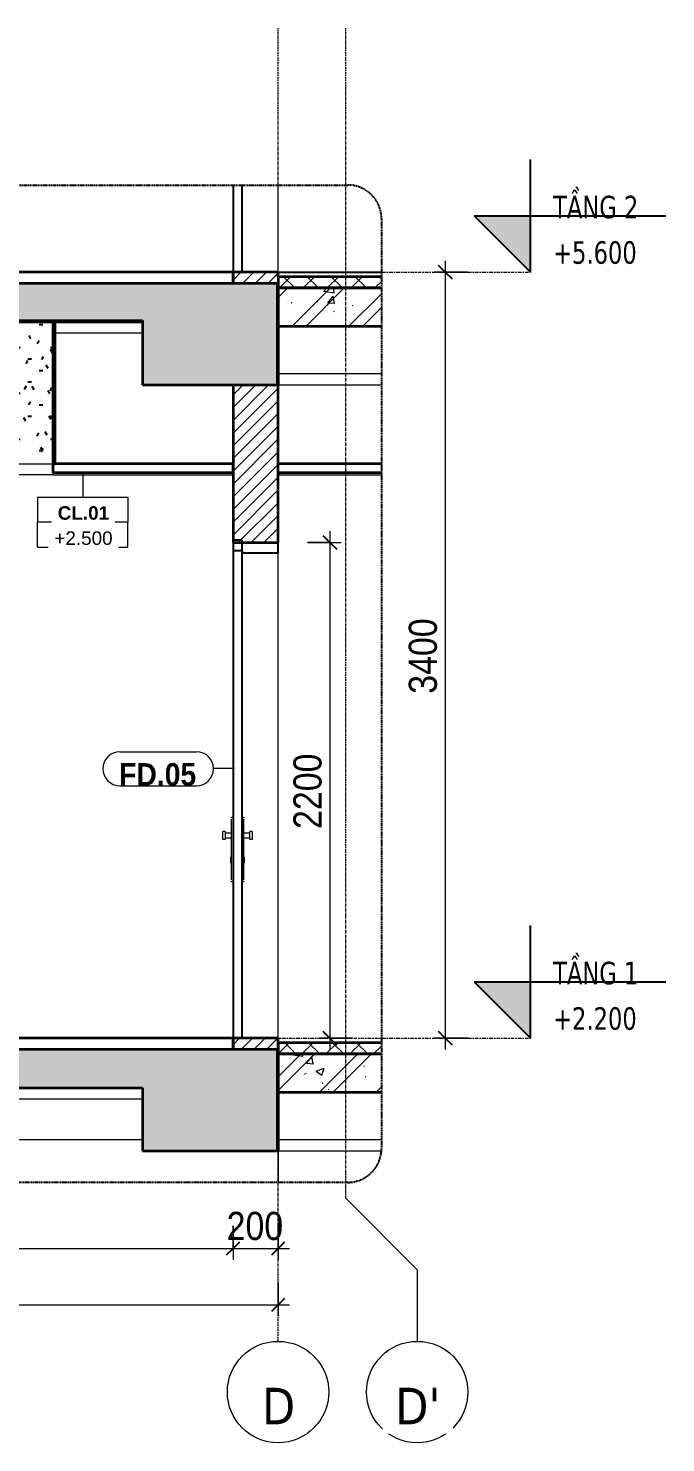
# Model space of a CAD drawing. Header units: millimetres. Extents: x 81424 to 264319, y 405 to 78637.
# Drawn here: x 105900 to 108729, y 405 to 6683 of the extents above; entities that cross this region are included whole.
import ezdxf

# ---------------------------------------------------------------- set-up
doc = ezdxf.new("R2010")
doc.units = ezdxf.units.MM
for name, pattern in [('Centre', [31.75, 6.35, -4.7625, 15.875, -4.7625]), ('Grid Line', [22.225, 12.7, -3.175, 3.175, -3.175]), ('Hidden', [7.14375, 4.7625, -2.38125]), ('IMPORT-CENTER _2_', [40.64, 25.4, -5.08, 5.08, -5.08])]:
    doc.linetypes.add(name, pattern=pattern)
for name, color, linetype, lineweight in [('0-5', 90, 'Continuous', 5), ('A-ANNO-DIMS', 211, 'Continuous', 9), ('A-ANNO-DIMS-50', 211, 'Continuous', 9), ('A-CLNG', 13, 'Continuous', 18), ('A-CLNG-1', 250, 'Continuous', 35), ('A-CLNG-2', 7, 'Continuous', 18), ('A-CLNG-FNSH-1', 7, 'Continuous', 18), ('A-CLNG-IDEN', 151, 'Continuous', 9), ('A-CLNG-PATT-1', 7, 'Continuous', 18), ('A-CLNG-PATT-2', 31, 'Continuous', 25), ('A-CLNG-PATT-3', 13, 'Continuous', 18), ('A-DETL-GENF', 92, 'Continuous', 18), ('A-DETL-GENF-4', 92, 'Hidden', 25), ('A-DETL-GENF-5', 9, 'Continuous', 18), ('A-DETL-MEDM', 33, 'Continuous', 35), ('A-DOOR', 31, 'Continuous', 18), ('A-DOOR-4', 31, 'Continuous', 25), ('A-DOOR-FRAM', 31, 'Continuous', 25), ('A-DOOR-FRAM-1', 31, 'Continuous', 18), ('A-DOOR-IDEN', 31, 'Continuous', 9), ('A-FLOR-2', 7, 'Continuous', 18), ('A-FLOR-FNSH-1', 250, 'Continuous', 35), ('A-FLOR-LEVL', 51, 'Continuous', 9), ('A-FLOR-LEVL-1', 51, 'Continuous', 25), ('A-FLOR-LEVL-2', 51, 'Centre', 9), ('A-FLOR-PATT-1', 253, 'Continuous', 18), ('A-FLOR-PATT-2', 8, 'Continuous', 18), ('A-WALL-2', 250, 'Continuous', 35), ('A-WALL-PATT-2', 111, 'Continuous', 18), ('G-IMPT', 8, 'Continuous', 18), ('G-IMPT-3', 8, 'IMPORT-CENTER _2_', 18), ('M-EQPM', 50, 'Continuous', 18), ('M-EQPM-2', 50, 'Continuous', 25), ('S-BEAM-1', 71, 'Continuous', 5), ('S-BEAM-2', 7, 'Continuous', 18), ('S-BEAM-3', 90, 'Continuous', 50), ('S-COLS-5', 7, 'Continuous', 18), ('S-GRID', 1, 'Continuous', 9), ('S-GRID-1', 1, 'Grid Line', 9), ('S-GRID-IDEN', 1, 'Continuous', 9)]:
    doc.layers.add(name, color=color, linetype=linetype, lineweight=lineweight)
doc.styles.add('Arial_2', font='arial.ttf', dxfattribs={"height": 60})
doc.styles.add('Arial_B_1', font='arialbd.ttf', dxfattribs={"width": 0.9, "height": 100})
doc.styles.add('Arial_B_3', font='arialbd.ttf', dxfattribs={"height": 60})
doc.styles.add('Tahoma_B', font='tahomabd.ttf', dxfattribs={"height": 162.5})
doc.styles.add('Tahoma_B_1', font='tahomabd.ttf', dxfattribs={"width": 0.85, "height": 100})
doc.styles.add('UTM Avo', font='', dxfattribs={"width": 0.9, "height": 125})
doc.styles.get('UTM Avo').set_extended_font_data('UTM Avo')
doc.dimstyles.new('1_Dim_chi_tiet_2_5', dxfattribs={"dimscale": 304.8, "dimtxt": 124.912619, "dimasz": 0.19685, "dimexe": 0.164042, "dimexo": 0.0625, "dimgap": 0.016404, "dimtad": 1, "dimdec": 0, "dimrnd": 5, "dimzin": 0, "dimdsep": 46, "dimtxsty": 'UTM Avo', "dimblk1": 'OBLIQUE', "dimblk2": 'OBLIQUE', "dimsah": 1, "dimcen": 0.09, "dimdle": 0.164042, "dimazin": 0, "dimtfac": 1, "dimtdec": 4, "dimtix": 1, "dimtmove": 0, "dimatfit": 3, "dimfxl": 0.328084, "dimfxlon": 1, "dimtvp": 1, "dimtolj": 1, "dimtzin": 0, "dimarcsym": 2})
pattern_1 = [(50, (28326.24, 15375), (364.368, -31.878), [38.1, -419.1]), (355, (28326.24, 15375), (-70.486, 382.113), [30.48, -335.28]), (100.451, (28356.6, 15372.34), (293.885, 350.233), [32.38, -356.18]), (46.184, (28326.24, 15476.6), (542.158, -84.086), [57.15, -628.65]), (96.636, (28371.4, 15469.6), (474.805, 494.855), [48.57, -534.27]), (351.184, (28326.24, 15476.6), (474.81, 494.85), [45.72, -502.92]), (21, (28377.04, 15451.2), (303.2285, -204.5305), [38.1, -419.1]), (326, (28377.04, 15451.2), (123.604, 368.376), [30.48, -335.28]), (71.451, (28402.3, 15434.16), (426.834, 163.843), [32.38, -356.18]), (37.5, (28326.24, 15375), (6.1766, 169.1102), [3.353, -327.863, 3.353, -337.007, -336.55]), (37.5, (28326.24, 15375), (6.1766, 169.1102), [-671.576, 3.353, -333.197]), (7.5, (28326.24, 15375), (133.6389, 200.3615), [3.353, -190.703, 3.353, -320.243, -128.27]), (7.5, (28326.24, 15375), (133.6389, 200.3615), [-517.652, 3.353, -124.917]), (327.5, (28212.96, 15375), (271.1818, -11.4584), [3.353, -123.647, 3.353, -392.887, -525.78]), (327.5, (28212.96, 15375), (271.1818, -11.4584), [-523.24, 3.353, -522.427]), (317.5, (28162.16, 15375), (296.2585, 50.853), [3.353, -161.747, 3.353, -259.791, -373.38]), (317.5, (28162.16, 15375), (296.2585, 50.853), [-428.244, 3.353, -370.027]), (45, (28326.24, 15375), (-125.7236, 125.7236), []), (45, (28326.24, 15565.5), (-125.7236, 125.7236), [])]
pattern_2 = [(0, (28326.24, 15375), (406.4, 101.6), [16.764, -288.036, 16.764, -288.036, -1625.6]), (0, (28326.24, 15375), (406.4, 101.6), [-609.6, 16.764, -592.836, 16.764, -288.036, -711.2]), (0, (28326.24, 15375), (406.4, 101.6), [-1524, 16.764, -186.436, 16.764, -491.236]), (120, (28478.64, 15425.8), (-291.1882, 301.1527), [16.764, -288.036, 16.764, -288.036, -1625.6]), (120, (28478.64, 15425.8), (-291.1882, 301.1527), [-609.6, 16.764, -592.836, 16.764, -288.036, -711.2]), (120, (28478.64, 15425.8), (-291.1882, 301.1527), [-1524, 16.764, -186.436, 16.764, -491.236]), (240, (28529.44, 15629), (-115.2118, -402.7527), [16.764, -288.036, 16.764, -288.036, -1625.6]), (240, (28529.44, 15629), (-115.2118, -402.7527), [-609.6, 16.764, -592.836, 16.764, -288.036, -711.2]), (240, (28529.44, 15629), (-115.2118, -402.7527), [-1524, 16.764, -186.436, 16.764, -491.236])]
pattern_3 = [(45, (101798.383, 15375), (-28.28427, 28.28427), [])]
pattern_4 = [(45, (101798.38, 15375), (-53.033, 53.033), []), (135, (101798.38, 15375), (-53.033, -53.033), [])]

# ---------------------------------------------------------------- blocks, each defined once
blk = doc.blocks.new('NCV_TKTC_KET CAU_rvt-2-TKCS_CĂN HỘ LOẠI 4 - MẶT CẮT 1')
at = {"layer": 'A-FLOR-PATT-1'}
h = blk.add_hatch(dxfattribs=at)
h.set_pattern_fill('FP_4', color=256, style=0, pattern_type=2)
h.set_pattern_definition(pattern_1)
h.paths.add_polyline_path([(29336.9, 5380), (32935.3, 5380), (32935.3, 5385), (29034.9, 5385), (29034.9, 5380), (29193.2, 5380)])
h.paths.add_polyline_path([(24835.2, 5380), (28834.9, 5380), (28834.9, 5385), (24835.2, 5385)])
h.paths.add_polyline_path([(33536.9, 5380), (33536.9, 5550), (33534.9, 5550), (33534.9, 5380)])
h.paths.add_polyline_path([(24535.2, 5500), (24536.9, 5500), (24536.9, 5550), (24535.2, 5550)])
h = blk.add_hatch(dxfattribs=at)
h.set_pattern_fill('FP_4', color=256, style=0, pattern_type=2)
h.set_pattern_definition(pattern_1)
h.paths.add_polyline_path([(29336.9, 5380), (32935.3, 5380), (32935.3, 5385), (29034.9, 5385), (29034.9, 5380), (29193.2, 5380)])
h.paths.add_polyline_path([(24835.2, 5380), (28834.9, 5380), (28834.9, 5385), (24835.2, 5385)])
h.paths.add_polyline_path([(33536.9, 5380), (33536.9, 5550), (33534.9, 5550), (33534.9, 5380)])
h.paths.add_polyline_path([(24535.2, 5500), (24536.9, 5500), (24536.9, 5550), (24535.2, 5550)])
h = blk.add_hatch(dxfattribs=at)
h.set_pattern_fill('FP_4', color=256, style=0, pattern_type=2)
h.set_pattern_definition(pattern_1)
h.paths.add_polyline_path([(33995.9, 5360), (33995.9, 5530), (33536.9, 5530), (33536.9, 5360), (33633.9, 5360)])
h = blk.add_hatch(dxfattribs=at)
h.set_pattern_fill('FP_4', color=256, style=0, pattern_type=2)
h.set_pattern_definition(pattern_1)
h.paths.add_polyline_path([(33995.9, 5360), (33995.9, 5530), (33536.9, 5530), (33536.9, 5360), (33633.9, 5360)])
h = blk.add_hatch(dxfattribs=at)
h.set_pattern_fill('FP_4', color=256, style=0, pattern_type=2)
h.set_pattern_definition(pattern_1)
h.paths.add_polyline_path([(33536.9, 1980), (33536.9, 2150), (33534.9, 2150), (33534.9, 1980)])
h = blk.add_hatch(dxfattribs=at)
h.set_pattern_fill('FP_4', color=256, style=0, pattern_type=2)
h.set_pattern_definition(pattern_1)
h.paths.add_polyline_path([(33536.9, 1980), (33536.9, 2150), (33534.9, 2150), (33534.9, 1980)])
h = blk.add_hatch(dxfattribs=at)
h.set_pattern_fill('FP_4', color=256, style=0, pattern_type=2)
h.set_pattern_definition(pattern_1)
h.paths.add_polyline_path([(33536.9, 1960), (33995.9, 1960), (33995.9, 2130), (33536.9, 2130), (33536.9, 1980)])
h = blk.add_hatch(dxfattribs=at)
h.set_pattern_fill('FP_4', color=256, style=0, pattern_type=2)
h.set_pattern_definition(pattern_1)
h.paths.add_polyline_path([(33536.9, 1960), (33995.9, 1960), (33995.9, 2130), (33536.9, 2130), (33536.9, 1980)])
at = {"layer": 'S-BEAM-1'}
blk.add_hatch(color=256, dxfattribs=at).paths.add_polyline_path([(33534.9, 1700), (33535.3, 1700), (33534.9, 1960)])
at = {"layer": 'A-FLOR-2'}
for p, q in [((32935.3, 5330), (32546.9, 5330)), ((33536.9, 1960), (33536.9, 1930)), ((32935.3, 1930), (31037.4, 1930)), ((33536.9, 1930), (33535.3, 1930))]:
    blk.add_line(p, q, dxfattribs=at)
at = {"layer": 'A-FLOR-FNSH-1'}
for p, q in [((33536.9, 5550), (33534.9, 5550)), ((33536.9, 5380), (33536.9, 5550)), ((33995.9, 5530), (33536.9, 5530)), ((33536.9, 5530), (33536.9, 5360)), ((29034.9, 5380), (32935.3, 5380)), ((33534.9, 5380), (33536.9, 5380)), ((33536.9, 5360), (33995.9, 5360)), ((33536.9, 2150), (33534.9, 2150)), ((33536.9, 1980), (33536.9, 2150)), ((33995.9, 2130), (33536.9, 2130)), ((33536.9, 2130), (33536.9, 1960)), ((33534.9, 1980), (33536.9, 1980)), ((33536.9, 1960), (33995.9, 1960))]:
    blk.add_line(p, q, dxfattribs=at)
at = {"layer": 'S-BEAM-2'}
for p, q in [((33536.9, 5150), (33995.9, 5150)), ((33536.9, 5100), (33995.9, 5100)), ((31035.3, 1750), (32935.3, 1750)), ((33535.3, 1750), (33995.9, 1750)), ((33536.9, 1700), (33994.6, 1700))]:
    blk.add_line(p, q, dxfattribs=at)
at = {"layer": 'S-BEAM-3'}
for p, q in [((33535.3, 5100), (33535.3, 5550)), ((33535.3, 1700), (33535.3, 2150))]:
    blk.add_line(p, q, dxfattribs=at)
at = {"layer": 'S-COLS-5'}
blk.add_line((33536.9, 1750), (33536.9, 1560), dxfattribs=at)
blk = doc.blocks.new('NCV_TKTC_TANG 2_rvt-2-TKCS_CĂN HỘ LOẠI 4 - MẶT CẮT 1')
at = {"layer": 'A-FLOR-FNSH-1'}
for p, q in [((33336.9, 5600), (24736.9, 5600)), ((33336.9, 5550), (33336.9, 5600))]:
    blk.add_line(p, q, dxfattribs=at)
blk = doc.blocks.new('CL_01-VÁCH DỰNG THẠCH CAO CĂN HỘ LOẠI 5 - CL_01-VÁCH DỰNG THẠCH CAO CĂN HỘ LOẠI 3-821210-TKCS_CĂN HỘ LOẠI 4 - MẶT CẮT 1')
at = {"layer": 'A-CLNG-PATT-1'}
h = blk.add_hatch(dxfattribs=at)
h.set_pattern_fill('FP_5', color=256, style=0, pattern_type=2)
h.set_pattern_definition(pattern_2)
h.paths.add_polyline_path([(32546.9, 4750), (32546.9, 5380), (32536.9, 5380), (32536.9, 4750)])
at = {"layer": 'A-CLNG-PATT-2'}
h = blk.add_hatch(dxfattribs=at)
h.set_pattern_fill('FP_6', color=256, style=0, pattern_type=2)
h.set_pattern_definition([(0, (28326.24, 15375), (203.2, 50.8), [16.764, -135.636, 16.764, -135.636, -812.8]), (0, (28326.24, 15375), (203.2, 50.8), [-304.8, 16.764, -288.036, 16.764, -135.636, -355.6]), (0, (28326.24, 15375), (203.2, 50.8), [-762, 16.764, -84.836, 16.764, -237.236]), (120, (28402.44, 15400.4), (-145.5941, 150.57636), [16.764, -135.636, 16.764, -135.636, -812.8]), (120, (28402.44, 15400.4), (-145.5941, 150.57636), [-304.8, 16.764, -288.036, 16.764, -135.636, -355.6]), (120, (28402.44, 15400.4), (-145.5941, 150.57636), [-762, 16.764, -84.836, 16.764, -237.236]), (240, (28427.84, 15502), (-57.6059, -201.37636), [16.764, -135.636, 16.764, -135.636, -812.8]), (240, (28427.84, 15502), (-57.6059, -201.37636), [-304.8, 16.764, -288.036, 16.764, -135.636, -355.6]), (240, (28427.84, 15502), (-57.6059, -201.37636), [-762, 16.764, -84.836, 16.764, -237.236])])
h.paths.add_polyline_path([(31413.6, 4750), (32536.9, 4750), (32536.9, 5380), (29436.9, 5380), (29436.9, 4750), (31136.9, 4750)])
at = {"layer": 'A-CLNG-1'}
for p, q in [((32546.9, 5380), (32536.9, 5380)), ((32536.9, 5380), (32536.9, 4750)), ((32546.9, 4750), (32546.9, 5380)), ((32536.9, 4750), (32546.9, 4750))]:
    blk.add_line(p, q, dxfattribs=at)
blk = doc.blocks.new('NCV_TKTC_TANG 1_rvt-2-TKCS_CĂN HỘ LOẠI 4 - MẶT CẮT 1')
at = {"layer": 'A-CLNG-PATT-1'}
h = blk.add_hatch(dxfattribs=at)
h.set_pattern_fill('FP_5', color=256, style=0, pattern_type=2)
h.set_pattern_definition(pattern_2)
h.paths.add_polyline_path([(33336.9, 4700), (33336.9, 4710), (32536.9, 4710), (32536.9, 4700), (32893.8, 4700)])
at = {"layer": 'A-CLNG-1'}
for p, q in [((33336.9, 4750), (32536.9, 4750)), ((32536.9, 4750), (32536.9, 4710)), ((33336.9, 4710), (32536.9, 4710)), ((33336.9, 4710), (33336.9, 4750))]:
    blk.add_line(p, q, dxfattribs=at)
at = {"layer": 'A-CLNG-2'}
for p, q in [((31036.9, 4750), (32536.9, 4750)), ((32536.9, 4700), (31036.9, 4700))]:
    blk.add_line(p, q, dxfattribs=at)
at = {"layer": 'A-CLNG-FNSH-1'}
for p, q in [((32536.9, 4710), (32536.9, 4700)), ((33336.9, 4700), (33336.9, 4710)), ((32536.9, 4700), (33336.9, 4700))]:
    blk.add_line(p, q, dxfattribs=at)
at = {"layer": 'A-FLOR-FNSH-1'}
for p, q in [((33336.9, 2200), (24736.9, 2200)), ((33336.9, 2150), (33336.9, 2200))]:
    blk.add_line(p, q, dxfattribs=at)
at = {"layer": 'A-CLNG'}
blk.add_blockref('CL_01-VÁCH DỰNG THẠCH CAO CĂN HỘ LOẠI 5 - CL_01-VÁCH DỰNG THẠCH CAO CĂN HỘ LOẠI 3-821210-TKCS_CĂN HỘ LOẠI 4 - MẶT CẮT 1', (0, 0), dxfattribs=at)
blk = doc.blocks.new('FD_05 - FD_05-1000x2200mm-835433-TKCS_CĂN HỘ LOẠI 4 - MẶT CẮT 1')
at = {"layer": 'A-DOOR'}
for p, q in [((33328.9, 3172.5), (33328.9, 2902.5)), ((33336.9, 3180), (33330.9, 3180)), ((33382.9, 3180), (33376.9, 3180)), ((33384.9, 2902.5), (33384.9, 3172.5)), ((33291.9, 3110), (33291.9, 3117.5)), ((33301.9, 3117.5), (33291.9, 3117.5)), ((33291.9, 3100), (33291.9, 3110)), ((33291.9, 3090), (33291.9, 3100)), ((33291.9, 3082.5), (33291.9, 3090)), ((33301.9, 3082.5), (33291.9, 3082.5)), ((33301.9, 3117.5), (33301.9, 3110)), ((33301.9, 3110), (33301.9, 3100)), ((33328.9, 3110), (33301.9, 3110)), ((33301.9, 3100), (33301.9, 3090)), ((33301.9, 3090), (33301.9, 3082.5)), ((33301.9, 3090), (33328.9, 3090)), ((33328.9, 3110), (33328.9, 3109.7)), ((33328.9, 3090.3), (33328.9, 3090)), ((33411.9, 3110), (33385, 3110)), ((33385, 3109.7), (33385, 3110)), ((33385, 3090), (33385, 3090.3)), ((33385, 3090), (33411.9, 3090)), ((33411.9, 3110), (33411.9, 3117.5)), ((33422, 3117.5), (33411.9, 3117.5)), ((33411.9, 3100), (33411.9, 3110)), ((33411.9, 3090), (33411.9, 3100)), ((33411.9, 3082.5), (33411.9, 3090)), ((33422, 3082.5), (33411.9, 3082.5)), ((33422, 3117.5), (33422, 3110)), ((33422, 3110), (33422, 3100)), ((33422, 3100), (33422, 3090)), ((33422, 3090), (33422, 3082.5)), ((33328.9, 3006), (33326.9, 3006)), ((33326.9, 2995.1), (33326.9, 3005.3)), ((33326.9, 2981.2), (33326.9, 2995.1)), ((33328.9, 2995.1), (33326.9, 2995.1)), ((33326.9, 2978.8), (33326.9, 2981.2)), ((33326.9, 2977.7), (33328.9, 2977.7)), ((33386.9, 3006), (33384.9, 3006)), ((33386.9, 2995.1), (33384.9, 2995.1)), ((33384.9, 2977.7), (33386.9, 2977.7)), ((33386.9, 3005.3), (33386.9, 2995.1)), ((33386.9, 2995.1), (33386.9, 2981.2)), ((33386.9, 2981.2), (33386.9, 2978.8)), ((33330.9, 2895), (33336.9, 2895)), ((33376.9, 2895), (33382.9, 2895))]:
    blk.add_line(p, q, dxfattribs=at)
at = {"layer": 'A-DOOR', "flags": 128}
for points in [[(33328.9, 3178), (33328.9, 3178.1), (33328.9, 3178.2), (33329, 3178.2), (33329, 3178.3), (33329, 3178.4), (33329, 3178.5), (33329, 3178.6), (33329, 3178.6), (33329.1, 3178.7), (33329.1, 3178.8), (33329.1, 3178.9), (33329.2, 3178.9), (33329.2, 3179), (33329.2, 3179.1), (33329.3, 3179.1), (33329.3, 3179.2), (33329.4, 3179.3), (33329.4, 3179.3), (33329.5, 3179.4), (33329.5, 3179.4), (33329.6, 3179.5), (33329.7, 3179.5), (33329.7, 3179.6), (33329.8, 3179.6), (33329.9, 3179.7), (33329.9, 3179.7), (33330, 3179.8), (33330.1, 3179.8), (33330.1, 3179.8), (33330.2, 3179.9), (33330.3, 3179.9)], [(33330.7, 3180), (33330.8, 3180), (33330.8, 3180), (33330.9, 3180)], [(33383, 3180), (33383.1, 3180), (33383.2, 3180)], [(33383.6, 3179.9), (33383.7, 3179.8), (33383.8, 3179.8), (33383.9, 3179.8), (33383.9, 3179.7), (33384, 3179.7), (33384.1, 3179.7), (33384.1, 3179.6), (33384.2, 3179.6), (33384.3, 3179.5), (33384.3, 3179.4), (33384.4, 3179.4), (33384.4, 3179.3), (33384.5, 3179.3), (33384.5, 3179.2), (33384.6, 3179.1), (33384.6, 3179.1), (33384.7, 3179), (33384.7, 3178.9), (33384.7, 3178.9), (33384.8, 3178.8), (33384.8, 3178.7), (33384.8, 3178.6), (33384.9, 3178.6), (33384.9, 3178.5), (33384.9, 3178.4), (33384.9, 3178.3), (33384.9, 3178.3), (33384.9, 3178.2), (33384.9, 3178.1), (33384.9, 3178), (33384.9, 3178)], [(33330.2, 2895.1), (33330.2, 2895.2), (33330.1, 2895.2), (33330, 2895.2), (33329.9, 2895.3), (33329.9, 2895.3), (33329.8, 2895.3), (33329.7, 2895.4), (33329.7, 2895.4), (33329.6, 2895.5), (33329.6, 2895.6), (33329.5, 2895.6), (33329.4, 2895.7), (33329.4, 2895.7), (33329.3, 2895.8), (33329.3, 2895.9), (33329.3, 2895.9), (33329.2, 2896), (33329.2, 2896.1), (33329.1, 2896.1), (33329.1, 2896.2), (33329.1, 2896.3), (33329, 2896.4), (33329, 2896.4), (33329, 2896.5), (33329, 2896.6), (33329, 2896.7), (33329, 2896.7), (33328.9, 2896.8), (33328.9, 2896.9), (33328.9, 2897), (33328.9, 2897)], [(33330.9, 2895), (33330.8, 2895), (33330.7, 2895)], [(33383.2, 2895), (33383.1, 2895), (33383, 2895), (33383, 2895)], [(33384.9, 2897), (33384.9, 2896.9), (33384.9, 2896.8), (33384.9, 2896.8), (33384.9, 2896.7), (33384.9, 2896.6), (33384.9, 2896.5), (33384.9, 2896.4), (33384.8, 2896.4), (33384.8, 2896.3), (33384.8, 2896.2), (33384.7, 2896.1), (33384.7, 2896.1), (33384.7, 2896), (33384.6, 2895.9), (33384.6, 2895.9), (33384.5, 2895.8), (33384.5, 2895.7), (33384.4, 2895.7), (33384.4, 2895.6), (33384.3, 2895.6), (33384.3, 2895.5), (33384.2, 2895.5), (33384.1, 2895.4), (33384.1, 2895.4), (33384, 2895.3), (33383.9, 2895.3), (33383.9, 2895.2), (33383.8, 2895.2), (33383.7, 2895.2), (33383.7, 2895.1), (33383.6, 2895.1)]]:
    blk.add_lwpolyline(points, dxfattribs=at)
at = {"layer": 'A-DOOR-4'}
for p, q in [((33336.9, 4410), (33336.9, 2200)), ((33376.9, 4410), (33336.9, 4410)), ((33376.9, 2200), (33376.9, 4410)), ((33336.9, 2200), (33376.9, 2200))]:
    blk.add_line(p, q, dxfattribs=at)
at = {"layer": 'A-DOOR-FRAM'}
for p, q in [((33536.9, 4400), (33336.9, 4400)), ((33336.9, 4400), (33336.9, 4365)), ((33536.9, 4355), (33536.9, 4400)), ((33336.9, 4365), (33376.9, 4365)), ((33376.9, 4365), (33376.9, 4355)), ((33376.9, 4355), (33536.9, 4355))]:
    blk.add_line(p, q, dxfattribs=at)
at = {"layer": 'A-DOOR-FRAM-1'}
blk.add_line((33536.9, 2200), (33536.9, 4355), dxfattribs=at)
blk = doc.blocks.new('FD_05 - FD_05-1000x2200mm-V14-TKCS_CĂN HỘ LOẠI 4 - MẶT CẮT 1')
at = {"layer": 'A-DOOR-4'}
for p, q in [((33336.9, 5987), (33336.9, 5600)), ((33376.9, 5600), (33376.9, 5987)), ((33336.9, 5600), (33376.9, 5600))]:
    blk.add_line(p, q, dxfattribs=at)
at = {"layer": 'A-DOOR-FRAM-1'}
blk.add_line((33536.9, 5600), (33536.9, 5987), dxfattribs=at)
blk = doc.blocks.new('TKTC_XREF_251221_MB TANG 2-7 - TKTC_XREF_260130_MB TANG 2-5_dwg_$cc-V31-TKCS_CĂN HỘ LOẠI 4 - MẶT CẮT 1')
at = {"layer": 'G-IMPT-3'}
for p, q in [((24345.4, 5600), (24498.4, 5600)), ((24421.9, 5600), (24421.9, 5600))]:
    blk.add_line(p, q, dxfattribs=at)
at = {"layer": 'M-EQPM'}
for p, q in [((24421.9, 5600), (24367.8, 5600)), ((24367.8, 5600), (24421.9, 5600)), ((24421.9, 5600), (24409.4, 5600)), ((24409.4, 5600), (24421.9, 5600)), ((24421.9, 5600), (24434.4, 5600)), ((24434.4, 5600), (24421.9, 5600)), ((24478.8, 5600), (24478.8, 5600))]:
    blk.add_line(p, q, dxfattribs=at)
blk = doc.blocks.new('TKTC_XREF_251221_MB TANG 2-7 - TKTC_XREF_260130_MB TANG 2-5_dwg_CUM U_DN100-V32-TKCS_CĂN HỘ LOẠI 4 - MẶT CẮT 1')
at = {"layer": 'G-IMPT'}
for p, q in [((24421.9, 5600), (24354.8, 5600)), ((24354.8, 5600), (24421.9, 5600)), ((24421.9, 5600), (24362.6, 5600)), ((24362.6, 5600), (24421.9, 5600)), ((24421.9, 5600), (24421.9, 5600)), ((24486.7, 5600), (24421.9, 5600)), ((24486.7, 5600), (24421.9, 5600)), ((24486.8, 5600), (24421.9, 5600)), ((24486.8, 5600), (24421.9, 5600)), ((24488.7, 5600), (24486.7, 5600)), ((24486.7, 5600), (24488.7, 5600)), ((24488.7, 5600), (24486.8, 5600)), ((24486.8, 5600), (24488.7, 5600)), ((24493.5, 5600), (24488.7, 5600)), ((24488.7, 5600), (24493.5, 5600)), ((24488.7, 5600), (24493.5, 5600)), ((24488.7, 5600), (24493.5, 5600)), ((24493.5, 5600), (24488.7, 5600)), ((24488.7, 5600), (24493.5, 5600)), ((24488.7, 5600), (24493.5, 5600)), ((24488.7, 5600), (24493.5, 5600)), ((24493.5, 5600), (24493.5, 5600)), ((24493.5, 5600), (24493.5, 5600)), ((24494.4, 5600), (24499.8, 5600)), ((24499.8, 5600), (24494.4, 5600)), ((24494.4, 5600), (24499.8, 5600)), ((24499.8, 5600), (24494.4, 5600)), ((24500.8, 5600), (24499.8, 5600)), ((24499.8, 5600), (24500.8, 5600)), ((24500.8, 5600), (24499.8, 5600)), ((24499.8, 5600), (24500.8, 5600))]:
    blk.add_line(p, q, dxfattribs=at)
blk = doc.blocks.new('TKTC_XREF_251221_MB TANG 2-7 - TKTC_XREF_260130_MB TANG 2-5_dwg_THU NUOC - THU NUOC-444531-TKCS_MB TẦNG 1-4746810-TKCS_CĂN HỘ LOẠI 4 - MẶT CẮT 1')
at = {"layer": 'G-IMPT'}
for p, q in [((25012, 5600), (25162, 5600)), ((25162, 5600), (25012, 5600)), ((25037, 5600), (25137, 5600)), ((25137, 5600), (25037, 5600)), ((25052.9, 5600), (25046.9, 5600)), ((25046.9, 5600), (25052.9, 5600)), ((25059.3, 5600), (25065.3, 5600)), ((25065.3, 5600), (25059.3, 5600)), ((25071.7, 5600), (25077.7, 5600)), ((25077.7, 5600), (25071.7, 5600)), ((25090.2, 5600), (25084.2, 5600)), ((25084.2, 5600), (25090.2, 5600)), ((25090.2, 5600), (25084.2, 5600)), ((25084.2, 5600), (25090.2, 5600)), ((25087, 5600), (25087, 5600)), ((25087, 5600), (25087, 5600)), ((25087, 5600), (25087, 5600)), ((25087, 5600), (25087, 5600)), ((25102.2, 5600), (25096.2, 5600)), ((25096.2, 5600), (25102.2, 5600)), ((25114.6, 5600), (25108.6, 5600)), ((25108.6, 5600), (25114.6, 5600)), ((25121, 5600), (25127, 5600)), ((25127, 5600), (25121, 5600))]:
    blk.add_line(p, q, dxfattribs=at)
blk = doc.blocks.new('TKTC_XREF_251221_MB TANG 2-7 - TKTC_XREF_251221_MB TANG 2-7-2039446-TKCS_CĂN HỘ LOẠI 4 - MẶT CẮT 1')
at = {"layer": 'M-EQPM'}
for p, q in [((33385.8, 5600), (33535.4, 5600)), ((33535.4, 5600), (33385.8, 5600)), ((33535.5, 5600), (33585.3, 5600)), ((33585.3, 5600), (33535.5, 5600))]:
    blk.add_line(p, q, dxfattribs=at)
at = {"layer": 'M-EQPM-2'}
blk.add_line((23535.3, 5600), (33995.9, 5600), dxfattribs=at)
for name, p in [('TKTC_XREF_251221_MB TANG 2-7 - TKTC_XREF_260130_MB TANG 2-5_dwg_THU NUOC - THU NUOC-444531-TKCS_MB TẦNG 1-4746810-TKCS_CĂN HỘ LOẠI 4 - MẶT CẮT 1', (8203.7, 0)), ('TKTC_XREF_251221_MB TANG 2-7 - TKTC_XREF_260130_MB TANG 2-5_dwg_$cc-V31-TKCS_CĂN HỘ LOẠI 4 - MẶT CẮT 1', (9048.6, 0)), ('TKTC_XREF_251221_MB TANG 2-7 - TKTC_XREF_260130_MB TANG 2-5_dwg_CUM U_DN100-V32-TKCS_CĂN HỘ LOẠI 4 - MẶT CẮT 1', (9048.6, 0))]:
    blk.add_blockref(name, p)
blk = doc.blocks.new('BORDER VIEW - BORDER VIEW-2584862-TKCS_CĂN HỘ LOẠI 4 - MẶT CẮT 1')
at = {"layer": 'A-DETL-GENF-4'}
for p, q in [((23055.3, 5987), (33845.9, 5987)), ((33995.9, 5837), (33995.9, 1710)), ((33845.9, 1560), (23055.3, 1560))]:
    blk.add_line(p, q, dxfattribs=at)
for centre, start, end in [((33845.9, 5837), 0, 90), ((33845.9, 1710), 270, 0)]:
    blk.add_arc(centre, 150, start, end, dxfattribs=at)
blk = doc.blocks.new('Level - CAO ĐỘ LEVEL-350587-TKCS_CĂN HỘ LOẠI 4 - MẶT CẮT 1')
at = {"layer": 'A-FLOR-LEVL'}
blk.add_hatch(color=256, dxfattribs=at).paths.add_polyline_path([(34657.2, 2450), (34657.2, 2200), (34407.2, 2450)])
at = {"layer": 'A-FLOR-LEVL-1'}
for p, q in [((34657.2, 2200), (34657.2, 2700)), ((34407.2, 2450), (34657.2, 2200)), ((34407.2, 2450), (35257.2, 2450))]:
    blk.add_line(p, q, dxfattribs=at)
blk = doc.blocks.new('Grid - M_Grid Head - Circle-353313-TKCS_CĂN HỘ LOẠI 4 - MẶT CẮT 1')
at = {"layer": 'S-GRID-IDEN'}
blk.add_circle((25536.9, 629.5), 225, dxfattribs=at)
blk = doc.blocks.new('STN_Door Tag - STN_Door Tag-1788670-TKCS_CĂN HỘ LOẠI 4 - MẶT CẮT 1')
at = {"layer": 'A-DOOR-IDEN'}
for p, q in [((24904.1, 3564.3), (25244.1, 3564.3)), ((24904.1, 3413.4), (25244.1, 3413.4))]:
    blk.add_line(p, q, dxfattribs=at)
for centre, start, end in [((24904.1, 3488.9), 90, 270), ((25244.1, 3488.9), 270, 90)]:
    blk.add_arc(centre, 75.5, start, end, dxfattribs=at)
blk = doc.blocks.new('DIMBLOCK54-TKCS_CĂN HỘ LOẠI 4 - MẶT CẮT 1')
at = {"layer": 'A-ANNO-DIMS-50'}
for p, q in [((107851.3, 5600), (107701.3, 5600)), ((107751.3, 5650), (107751.3, 2150)), ((107751.3, 5600), (107851.3, 5600)), ((107851.3, 2200), (107701.3, 2200)), ((107751.3, 2200), (107851.3, 2200))]:
    blk.add_line(p, q, dxfattribs=at)
at = {"layer": 'A-ANNO-DIMS-50', "lineweight": 25}
for p, q in [((107751.3, 5600), (107721.3, 5630)), ((107751.3, 5600), (107781.3, 5570)), ((107751.3, 2200), (107721.3, 2230)), ((107751.3, 2200), (107781.3, 2170))]:
    blk.add_line(p, q, dxfattribs=at)
at = {"layer": 'A-ANNO-DIMS-50', "color": 0, "insert": (107588.9, 3728.8), "char_height": 125, "width": 410.824, "attachment_point": 1, "rotation": 90, "line_spacing_factor": 1.110334, "style": 'UTM Avo'}
blk.add_mtext('3400', dxfattribs=at)
blk = doc.blocks.new('_Oblique')
at = {"color": 0, "linetype": 'ByBlock', "lineweight": -2}
blk.add_line((-0.5, -0.5), (0.5, 0.5), dxfattribs=at)
blk = doc.blocks.new('DIMBLOCK55-TKCS_CĂN HỘ LOẠI 4 - MẶT CẮT 1')
at = {"layer": 'A-ANNO-DIMS-50'}
for p, q in [((107139.4, 4400), (107289.4, 4400)), ((107239.4, 4400), (107139.4, 4400)), ((107239.4, 4450), (107239.4, 2150)), ((107339.4, 2200), (107189.4, 2200)), ((107239.4, 2200), (107339.4, 2200))]:
    blk.add_line(p, q, dxfattribs=at)
at = {"layer": 'A-ANNO-DIMS-50', "lineweight": 25}
for p, q in [((107239.4, 4400), (107209.4, 4430)), ((107239.4, 4400), (107269.4, 4370)), ((107239.4, 2200), (107209.4, 2230)), ((107239.4, 2200), (107269.4, 2170))]:
    blk.add_line(p, q, dxfattribs=at)
at = {"layer": 'A-ANNO-DIMS-50', "color": 0, "insert": (107077, 3128.8), "char_height": 125, "width": 410.824, "attachment_point": 1, "rotation": 90, "line_spacing_factor": 1.110334, "style": 'UTM Avo'}
blk.add_mtext('2200', dxfattribs=at)
blk = doc.blocks.new('DIMBLOCK58-TKCS_CĂN HỘ LOẠI 4 - MẶT CẮT 1')
at = {"layer": 'A-ANNO-DIMS-50'}
for p, q in [((98209.1, 1366.7), (98209.1, 1216.7)), ((98209.1, 1266.7), (98209.1, 1366.7)), ((106809.1, 1366.7), (106809.1, 1216.7)), ((106809.1, 1266.7), (106809.1, 1366.7)), ((98209.1, 1266.7), (106809.1, 1266.7))]:
    blk.add_line(p, q, dxfattribs=at)
at = {"layer": 'A-ANNO-DIMS-50', "lineweight": 25}
for p, q in [((98209.1, 1266.7), (98179.1, 1236.7)), ((98209.1, 1266.7), (98239.1, 1296.7)), ((106809.1, 1266.7), (106779.1, 1236.7)), ((106809.1, 1266.7), (106839.1, 1296.7))]:
    blk.add_line(p, q, dxfattribs=at)
at = {"layer": 'A-ANNO-DIMS-50', "color": 0, "insert": (102337.9, 1429.1), "char_height": 125, "width": 410.824, "attachment_point": 1, "line_spacing_factor": 1.110334, "style": 'UTM Avo'}
blk.add_mtext('8600', dxfattribs=at)
blk = doc.blocks.new('DIMBLOCK59-TKCS_CĂN HỘ LOẠI 4 - MẶT CẮT 1')
at = {"layer": 'A-ANNO-DIMS-50'}
for p, q in [((106809.1, 1366.7), (106809.1, 1216.7)), ((106809.1, 1266.7), (106809.1, 1366.7)), ((107009.1, 1366.7), (107009.1, 1216.7)), ((107009.1, 1266.7), (107009.1, 1366.7)), ((106809.1, 1266.7), (107059.1, 1266.7))]:
    blk.add_line(p, q, dxfattribs=at)
at = {"layer": 'A-ANNO-DIMS-50', "lineweight": 25}
for p, q in [((106809.1, 1266.7), (106779.1, 1236.7)), ((106809.1, 1266.7), (106839.1, 1296.7)), ((107009.1, 1266.7), (106979.1, 1236.7)), ((107009.1, 1266.7), (107039.1, 1296.7))]:
    blk.add_line(p, q, dxfattribs=at)
at = {"layer": 'A-ANNO-DIMS-50', "color": 0, "insert": (106780.7, 1429.1), "char_height": 125, "width": 308.118, "attachment_point": 1, "line_spacing_factor": 1.110334, "style": 'UTM Avo'}
blk.add_mtext('200', dxfattribs=at)
blk = doc.blocks.new('DIMBLOCK60-TKCS_CĂN HỘ LOẠI 4 - MẶT CẮT 1')
at = {"layer": 'A-ANNO-DIMS-50'}
for p, q in [((96807.5, 1116.7), (96807.5, 966.7)), ((96807.5, 1016.7), (96807.5, 1116.7)), ((107009.1, 1116.7), (107009.1, 966.7)), ((107009.1, 1016.7), (107009.1, 1116.7)), ((96757.5, 1016.7), (107059.1, 1016.7))]:
    blk.add_line(p, q, dxfattribs=at)
at = {"layer": 'A-ANNO-DIMS-50', "lineweight": 25}
for p, q in [((96807.5, 1016.7), (96777.5, 986.7)), ((96807.5, 1016.7), (96837.5, 1046.7)), ((107009.1, 1016.7), (106979.1, 986.7)), ((107009.1, 1016.7), (107039.1, 1046.7))]:
    blk.add_line(p, q, dxfattribs=at)
at = {"layer": 'A-ANNO-DIMS-50', "color": 0, "insert": (101694.3, 1179.1), "char_height": 125, "width": 513.53, "attachment_point": 1, "line_spacing_factor": 1.110334, "style": 'UTM Avo'}
blk.add_mtext('10200', dxfattribs=at)
blk = doc.blocks.new('M_Ceiling Tag w Height - M_Ceiling Tag w Height-4076435-TKCS_CĂN HỘ LOẠI 4 - MẶT CẮT 1')
at = {"layer": 'A-CLNG-IDEN'}
for p, q in [((32469.6, 4602.1), (32469.6, 4490.9)), ((32469.6, 4602.1), (32870.8, 4602.1)), ((32870.8, 4602.1), (32870.8, 4490.9)), ((32469.6, 4379.6), (32469.6, 4490.9)), ((32870.8, 4490.9), (32469.6, 4490.9)), ((32870.8, 4379.6), (32870.8, 4490.9)), ((32469.6, 4379.6), (32870.8, 4379.6))]:
    blk.add_line(p, q, dxfattribs=at)

msp = doc.modelspace()

# ---------------------------------------------------------------- hatches: boundary and pattern name
at = {"layer": 'A-CLNG-PATT-3'}
h = msp.add_hatch(dxfattribs=at)
h.set_pattern_fill('FP_5', color=256, style=0, pattern_type=2)
h.set_pattern_definition([(0, (101798.38, 15375), (406.4, 101.6), [16.764, -288.036, 16.764, -288.036, -1625.6]), (0, (101798.38, 15375), (406.4, 101.6), [-609.6, 16.764, -592.836, 16.764, -288.036, -711.2]), (0, (101798.38, 15375), (406.4, 101.6), [-1524, 16.764, -186.436, 16.764, -491.236]), (120, (101950.78, 15425.8), (-291.1882, 301.1527), [16.764, -288.036, 16.764, -288.036, -1625.6]), (120, (101950.78, 15425.8), (-291.1882, 301.1527), [-609.6, 16.764, -592.836, 16.764, -288.036, -711.2]), (120, (101950.78, 15425.8), (-291.1882, 301.1527), [-1524, 16.764, -186.436, 16.764, -491.236]), (240, (102001.58, 15629), (-115.2118, -402.7527), [16.764, -288.036, 16.764, -288.036, -1625.6]), (240, (102001.58, 15629), (-115.2118, -402.7527), [-609.6, 16.764, -592.836, 16.764, -288.036, -711.2]), (240, (102001.58, 15629), (-115.2118, -402.7527), [-1524, 16.764, -186.436, 16.764, -491.236])])
h.paths.add_polyline_path([(107009.1, 4700), (107468.1, 4700), (107468.1, 4710), (107009.1, 4710)])
at = {"layer": 'A-DETL-GENF-5'}
h = msp.add_hatch(dxfattribs=at)
h.set_pattern_fill('FP_4', color=256, style=0, pattern_type=2)
h.set_pattern_definition([(50, (101798.38, 15375), (364.368, -31.878), [38.1, -419.1]), (355, (101798.4, 15375), (-70.486, 382.113), [30.48, -335.28]), (100.451, (101828.75, 15372.34), (293.885, 350.233), [32.38, -356.18]), (46.184, (101798.4, 15476.6), (542.158, -84.086), [57.15, -628.65]), (96.636, (101843.56, 15469.6), (474.805, 494.855), [48.57, -534.27]), (351.184, (101798.4, 15476.6), (474.81, 494.85), [45.72, -502.92]), (21, (101849.18, 15451.2), (303.2285, -204.5305), [38.1, -419.1]), (326, (101849.2, 15451.2), (123.604, 368.376), [30.48, -335.28]), (71.451, (101874.45, 15434.16), (426.834, 163.843), [32.38, -356.18]), (37.5, (101798.38, 15375), (6.1766, 169.1102), [3.353, -327.863, 3.353, -337.007, -336.55]), (37.5, (101798.38, 15375), (6.1766, 169.1102), [-671.576, 3.353, -333.197]), (7.5, (101798.38, 15375), (133.6389, 200.3615), [3.353, -190.703, 3.353, -320.243, -128.27]), (7.5, (101798.38, 15375), (133.6389, 200.3615), [-517.652, 3.353, -124.917]), (327.5, (101685.1, 15375), (271.1818, -11.4584), [3.353, -123.647, 3.353, -392.887, -525.78]), (327.5, (101685.1, 15375), (271.1818, -11.4584), [-523.24, 3.353, -522.427]), (317.5, (101634.3, 15375), (296.2585, 50.853), [3.353, -161.747, 3.353, -259.791, -373.38]), (317.5, (101634.3, 15375), (296.2585, 50.853), [-428.244, 3.353, -370.027]), (45, (101798.38, 15375), (-125.7236, 125.7236), []), (45, (101798.38, 15565.5), (-125.7236, 125.7236), [])])
h.paths.add_polyline_path([(98224.6, 1560), (98307.3, 1560), (98307.3, 1980), (102307.1, 1980), (102307.1, 1750), (102507.1, 1750), (102507.1, 1980), (106407.5, 1980), (106407.5, 1700), (107007.1, 1700), (107007.1, 2150), (98009.1, 2150), (98009.1, 2100), (97007.5, 2100), (97007.5, 2300), (96807.5, 2300), (96807.5, 1750), (97007.5, 1750), (97007.5, 1930), (98007.3, 1930), (98007.3, 1560), (98209.5, 1560)])
h.paths.add_polyline_path([(98307.3, 4950), (98307.3, 5385), (102307.1, 5385), (102307.1, 5150), (102507.1, 5150), (102507.1, 5385), (106407.5, 5385), (106407.5, 5100), (107007.1, 5100), (107007.1, 5550), (98009.1, 5550), (98009.1, 5500), (97007.5, 5500), (97007.5, 5700), (96807.5, 5700), (96807.5, 5100), (97007.5, 5100), (97007.5, 5330), (98007.3, 5330), (98007.3, 4950), (98209.1, 4950)])
at = {"layer": 'A-FLOR-PATT-2'}
h = msp.add_hatch(dxfattribs=at)
h.set_pattern_fill('FP_7', color=256, style=0, pattern_type=2)
h.set_pattern_definition(pattern_4)
h.paths.add_polyline_path([(107106.1, 5530), (107468.1, 5530), (107468.1, 5580), (107009.1, 5580), (107009.1, 5530)])
h = msp.add_hatch(dxfattribs=at)
h.set_pattern_fill('FP_7', color=256, style=0, pattern_type=2)
h.set_pattern_definition(pattern_4)
h.paths.add_polyline_path([(107009.1, 2130), (107468.1, 2130), (107468.1, 2180), (107009.1, 2180), (107009.1, 2150)])
at = {"layer": 'A-WALL-PATT-2'}
h = msp.add_hatch(dxfattribs=at)
h.set_pattern_fill('FP_3', color=256, style=0, pattern_type=2)
h.set_pattern_definition(pattern_3)
h.paths.add_polyline_path([(107007.1, 5550), (107009.1, 5550), (107009.1, 5600), (106809.1, 5600), (106809.1, 5550), (106849.1, 5550)])
h = msp.add_hatch(dxfattribs=at)
h.set_pattern_fill('FP_3', color=256, style=0, pattern_type=2)
h.set_pattern_definition(pattern_3)
h.paths.add_polyline_path([(106809.1, 2150), (107009.1, 2150), (107009.1, 2200), (106809.1, 2200)])
h.paths.add_polyline_path([(107009.1, 4400), (107009.1, 5380), (107007.5, 5380), (107007.1, 5100), (106809.1, 5100), (106809.1, 4400)])

# ---------------------------------------------------------------- linework, layer by layer
at = {"layer": 'A-CLNG-1'}
for p, q in [((107468.1, 4750), (107009.1, 4750)), ((107468.1, 4710), (107009.1, 4710))]:
    msp.add_line(p, q, dxfattribs=at)
at = {"layer": 'A-CLNG-FNSH-1'}
msp.add_line((107009.1, 4700), (107468.1, 4700), dxfattribs=at)
at = {"layer": 'A-CLNG-IDEN'}
msp.add_line((106142.3, 4704.2), (106142.3, 4602.1), dxfattribs=at)
at = {"layer": 'A-DETL-MEDM'}
for p, q in [((107007.1, 5550), (98009.1, 5550)), ((107007.1, 5100), (107007.1, 5550)), ((102507.1, 5385), (106407.5, 5385)), ((106407.5, 5385), (106407.5, 5100)), ((106407.5, 5100), (107007.1, 5100)), ((107007.1, 2150), (98009.1, 2150)), ((107007.1, 1700), (107007.1, 2150)), ((102507.1, 1980), (106407.5, 1980)), ((106407.5, 1980), (106407.5, 1700)), ((106407.5, 1700), (107007.1, 1700))]:
    msp.add_line(p, q, dxfattribs=at)
at = {"layer": 'A-DOOR-IDEN'}
msp.add_line((106815.3, 3396.7), (106722.6, 3396.7), dxfattribs=at)
at = {"layer": 'A-FLOR-FNSH-1'}
for p, q in [((107468.1, 5580), (107009.1, 5580)), ((107009.1, 5580), (107009.1, 5530)), ((107009.1, 5530), (107468.1, 5530)), ((107468.1, 2180), (107009.1, 2180)), ((107009.1, 2180), (107009.1, 2130)), ((107009.1, 2130), (107468.1, 2130))]:
    msp.add_line(p, q, dxfattribs=at)
at = {"layer": 'A-FLOR-LEVL-2'}
for p, q in [((96092.5, 5600), (108129.4, 5600)), ((96092.5, 2200), (108129.4, 2200))]:
    msp.add_line(p, q, dxfattribs=at)
at = {"layer": 'A-WALL-2'}
for p, q in [((106809.1, 5600), (106809.1, 5550)), ((107009.1, 5600), (106809.1, 5600)), ((107009.1, 5580), (107009.1, 5600)), ((107007.1, 5550), (107009.1, 5550)), ((107009.1, 5400), (107007.1, 5400)), ((107009.1, 4400), (107009.1, 5400)), ((106809.1, 5100), (106809.1, 4400)), ((106809.1, 4400), (107009.1, 4400)), ((106809.1, 2200), (106809.1, 2150)), ((107009.1, 2200), (106809.1, 2200)), ((107009.1, 2120), (107009.1, 2200)), ((107007.1, 2120), (107009.1, 2120))]:
    msp.add_line(p, q, dxfattribs=at)
at = {"layer": 'S-GRID'}
for p, q in [((107309.1, 1489.5), (107626.6, 1172)), ((107626.6, 1172), (107626.6, 854.5))]:
    msp.add_line(p, q, dxfattribs=at)
at = {"layer": 'S-GRID-1'}
for p, q in [((107009.1, 5432.7), (107009.1, 6682.7)), ((107309.1, 5432.7), (107309.1, 6682.7)), ((107009.1, 2104.5), (107009.1, 5432.7)), ((107309.1, 2739.5), (107309.1, 5432.7)), ((107309.1, 1489.5), (107309.1, 2739.5)), ((107009.1, 854.5), (107009.1, 2104.5))]:
    msp.add_line(p, q, dxfattribs=at)

# ---------------------------------------------------------------- block references
at = {"layer": '0-5'}
for name in ['NCV_TKTC_TANG 2_rvt-2-TKCS_CĂN HỘ LOẠI 4 - MẶT CẮT 1', 'NCV_TKTC_KET CAU_rvt-2-TKCS_CĂN HỘ LOẠI 4 - MẶT CẮT 1', 'NCV_TKTC_TANG 1_rvt-2-TKCS_CĂN HỘ LOẠI 4 - MẶT CẮT 1']:
    msp.add_blockref(name, (73472.1, 0), dxfattribs=at)
at = {"layer": 'A-CLNG-IDEN'}
msp.add_blockref('M_Ceiling Tag w Height - M_Ceiling Tag w Height-4076435-TKCS_CĂN HỘ LOẠI 4 - MẶT CẮT 1', (73472.1, 0), dxfattribs=at)
at = {"layer": 'A-DETL-GENF'}
msp.add_blockref('BORDER VIEW - BORDER VIEW-2584862-TKCS_CĂN HỘ LOẠI 4 - MẶT CẮT 1', (73472.1, 0), dxfattribs=at)
at = {"layer": 'A-DOOR'}
for name in ['FD_05 - FD_05-1000x2200mm-V14-TKCS_CĂN HỘ LOẠI 4 - MẶT CẮT 1', 'FD_05 - FD_05-1000x2200mm-835433-TKCS_CĂN HỘ LOẠI 4 - MẶT CẮT 1']:
    msp.add_blockref(name, (73472.1, 0), dxfattribs=at)
at = {"layer": 'A-DOOR-IDEN'}
msp.add_blockref('STN_Door Tag - STN_Door Tag-1788670-TKCS_CĂN HỘ LOẠI 4 - MẶT CẮT 1', (81403, -92.7), dxfattribs=at)
at = {"layer": 'A-FLOR-LEVL-1'}
for p in [(73472.1, 3400), (73472.1, 0)]:
    msp.add_blockref('Level - CAO ĐỘ LEVEL-350587-TKCS_CĂN HỘ LOẠI 4 - MẶT CẮT 1', p, dxfattribs=at)
at = {"layer": 'M-EQPM'}
msp.add_blockref('TKTC_XREF_251221_MB TANG 2-7 - TKTC_XREF_251221_MB TANG 2-7-2039446-TKCS_CĂN HỘ LOẠI 4 - MẶT CẮT 1', (73472.1, 0), dxfattribs=at)
at = {"layer": 'S-GRID-IDEN'}
for p in [(81472.1, 0), (82089.6, 0)]:
    msp.add_blockref('Grid - M_Grid Head - Circle-353313-TKCS_CĂN HỘ LOẠI 4 - MẶT CẮT 1', p, dxfattribs=at)

# ---------------------------------------------------------------- texts
at = {"layer": 'A-DOOR-IDEN', "insert": (106474.6, 3370.2), "char_height": 100, "width": 351.45, "attachment_point": 5, "line_spacing_factor": 0.936439, "style": 'Arial_B_1'}
msp.add_mtext('\\pt2.25,4.5,6.75,9,11.25,13.5,15.75,18,20.25,22.5,24.75,27,29.25,31.5,33.75,36,38.25,40.5,42.75,45,47.25,49.5,51.75,54,56.25,58.5,60.75,63,65.25,67.5,69.75,72;FD.05', dxfattribs=at)
at = {"layer": 'A-FLOR-LEVL', "char_height": 100, "line_spacing_factor": 0.996129, "style": 'Tahoma_B_1'}
for s, insert, width, attachment_point in [('\\pt510,1020,1530,2040,2550,3060,3570,4080,4590,5100,5610,6120,6630,7140,7650,8160,8670,9180,9690,10200,10710,11220,11730,12240,12750,13260,13770,14280,14790,15300,15810,16320;TẦNG 2', (108229.7, 5837.2), 452.625, 7), ('\\pt212.5,425,637.5,850,1062.5,1275,1487.5,1700,1912.5,2125,2337.5,2550,2762.5,2975,3187.5,3400,3612.5,3825,4037.5,4250,4462.5,4675,4887.5,5100,5312.5,5525,5737.5,5950,6162.5,6375,6587.5,6800;+5.600', (108229.7, 5737.5), 441.575, 1), ('\\pt510,1020,1530,2040,2550,3060,3570,4080,4590,5100,5610,6120,6630,7140,7650,8160,8670,9180,9690,10200,10710,11220,11730,12240,12750,13260,13770,14280,14790,15300,15810,16320;TẦNG 1', (108229.7, 2437.2), 452.625, 7), ('\\pt212.5,425,637.5,850,1062.5,1275,1487.5,1700,1912.5,2125,2337.5,2550,2762.5,2975,3187.5,3400,3612.5,3825,4037.5,4250,4462.5,4675,4887.5,5100,5312.5,5525,5737.5,5950,6162.5,6375,6587.5,6800;+2.200', (108229.7, 2337.5), 441.575, 1)]:
    msp.add_mtext(s, dxfattribs=dict(at, insert=insert, width=width, attachment_point=attachment_point))

# ---------------------------------------------------------------- dimensions: what is measured, and where the dimension line sits
at = {"layer": 'A-ANNO-DIMS'}
for base, p1, p2, override, picture, middle in [((107751.3, 2200), (107851.3, 5600), (107851.3, 2200), {"dimpost": '<>', "dimfxl": 3400}, 'DIMBLOCK54-TKCS_CĂN HỘ LOẠI 4 - MẶT CẮT 1', (107681.6, 3900)), ((107239.4, 2200), (107139.4, 4400), (107339.4, 2200), {"dimpost": '<>', "dimfxl": 2209.072203}, 'DIMBLOCK55-TKCS_CĂN HỘ LOẠI 4 - MẶT CẮT 1', (107169.7, 3300))]:
    dim = msp.add_linear_dim(base=base, p1=p1, p2=p2, angle=90, dimstyle='1_Dim_chi_tiet_2_5', override=override, dxfattribs=at)
    dim.commit()
    dim.dimension.update_dxf_attribs({"geometry": picture, "text_midpoint": middle})
for base, p1, p2, override, picture, middle in [((106809.1, 1266.7), (98209.1, 1366.7), (106809.1, 1366.7), {"dimpost": '<>', "dimfxl": 8600}, 'DIMBLOCK58-TKCS_CĂN HỘ LOẠI 4 - MẶT CẮT 1', (102509.1, 1336.4)), ((107009.1, 1266.7), (106809.1, 1366.7), (107009.1, 1366.7), {"dimpost": '<>', "dimfxl": 200}, 'DIMBLOCK59-TKCS_CĂN HỘ LOẠI 4 - MẶT CẮT 1', (106909.1, 1336.4)), ((107009.1, 1016.7), (96807.5, 1116.7), (107009.1, 1116.7), {"dimpost": '<>', "dimfxl": 10201.625653}, 'DIMBLOCK60-TKCS_CĂN HỘ LOẠI 4 - MẶT CẮT 1', (101908.3, 1086.4))]:
    dim = msp.add_linear_dim(base=base, p1=p1, p2=p2, dimstyle='1_Dim_chi_tiet_2_5', override=override, dxfattribs=at)
    dim.commit()
    dim.dimension.update_dxf_attribs({"geometry": picture, "text_midpoint": middle})

# ---------------------------------------------------------------- next in the draw order: texts
at = {"layer": 'A-CLNG-IDEN', "insert": (106145.1, 4530.9), "char_height": 60, "width": 251.5, "attachment_point": 5, "line_spacing_factor": 0.936439, "style": 'Arial_B_3', "bg_fill": 3, "box_fill_scale": 1.25, "bg_fill_color": 256, "bg_fill_true_color": 13158600, "bg_fill_transparency": 0}
msp.add_mtext('\\pt634.9998,1270.0002,1905,2539.9998,3175.0002,3810,4444.9998,5080.0002,5715,6349.9998,6985.0002,7620,8254.9998,8890.0002,9525,10159.9998,10795.0002,11430,12064.9998,12700.0002,13335,13969.9998,14605.0002,15240,15874.9998,16510.0002,17145,17779.9998,18415.0002,19050,19684.9998,20320.0002;CL.01', dxfattribs=at)
at = {"layer": 'S-GRID-IDEN', "char_height": 162.5, "attachment_point": 5, "line_spacing_factor": 0.996129, "style": 'Tahoma_B', "bg_fill": 3, "box_fill_scale": 1.25, "bg_fill_color": 256, "bg_fill_true_color": 13158600, "bg_fill_transparency": 0}
for s, insert, width in [('\\pt634.99962,1269.99925,1905.0005,2540.00013,3174.99975,3809.99937,4445.00062,5080.00025,5714.99987,6349.9995,6985.00075,7620.00037,8255,8889.99962,9524.99925,10160.0005,10795.00013,11429.99975,12064.99938,12700.00063,13335.00025,13969.99988,14604.9995,15240.00075,15875.00038,16510,17144.99963,17779.99925,18415.0005,19050.00013,19684.99975,20319.99938;D', (107011.2, 567.1), 172), ("\\pt634.99962,1269.99925,1905.0005,2540.00013,3174.99975,3809.99937,4445.00062,5080.00025,5714.99987,6349.9995,6985.00075,7620.00037,8255,8889.99962,9524.99925,10160.0005,10795.00013,11429.99975,12064.99938,12700.00063,13335.00025,13969.99988,14604.9995,15240.00075,15875.00038,16510,17144.99963,17779.99925,18415.0005,19050.00013,19684.99975,20319.99938;D'", (107628.9, 567.1), 231.5)]:
    msp.add_mtext(s, dxfattribs=dict(at, insert=insert, width=width))

# ---------------------------------------------------------------- next in the draw order: texts
at = {"layer": 'A-CLNG-IDEN', "insert": (106145.3, 4419.2), "char_height": 60, "width": 281, "attachment_point": 5, "line_spacing_factor": 0.936439, "style": 'Arial_2', "bg_fill": 3, "box_fill_scale": 1.25, "bg_fill_color": 256, "bg_fill_true_color": 13158600, "bg_fill_transparency": 0}
msp.add_mtext('\\pt634.9998,1270.0002,1905,2539.9998,3175.0002,3810,4444.9998,5080.0002,5715,6349.9998,6985.0002,7620,8254.9998,8890.0002,9525,10159.9998,10795.0002,11430,12064.9998,12700.0002,13335,13969.9998,14605.0002,15240,15874.9998,16510.0002,17145,17779.9998,18415.0002,19050,19684.9998,20320.0002;+2.500', dxfattribs=at)

doc.saveas('drawing.dxf')
